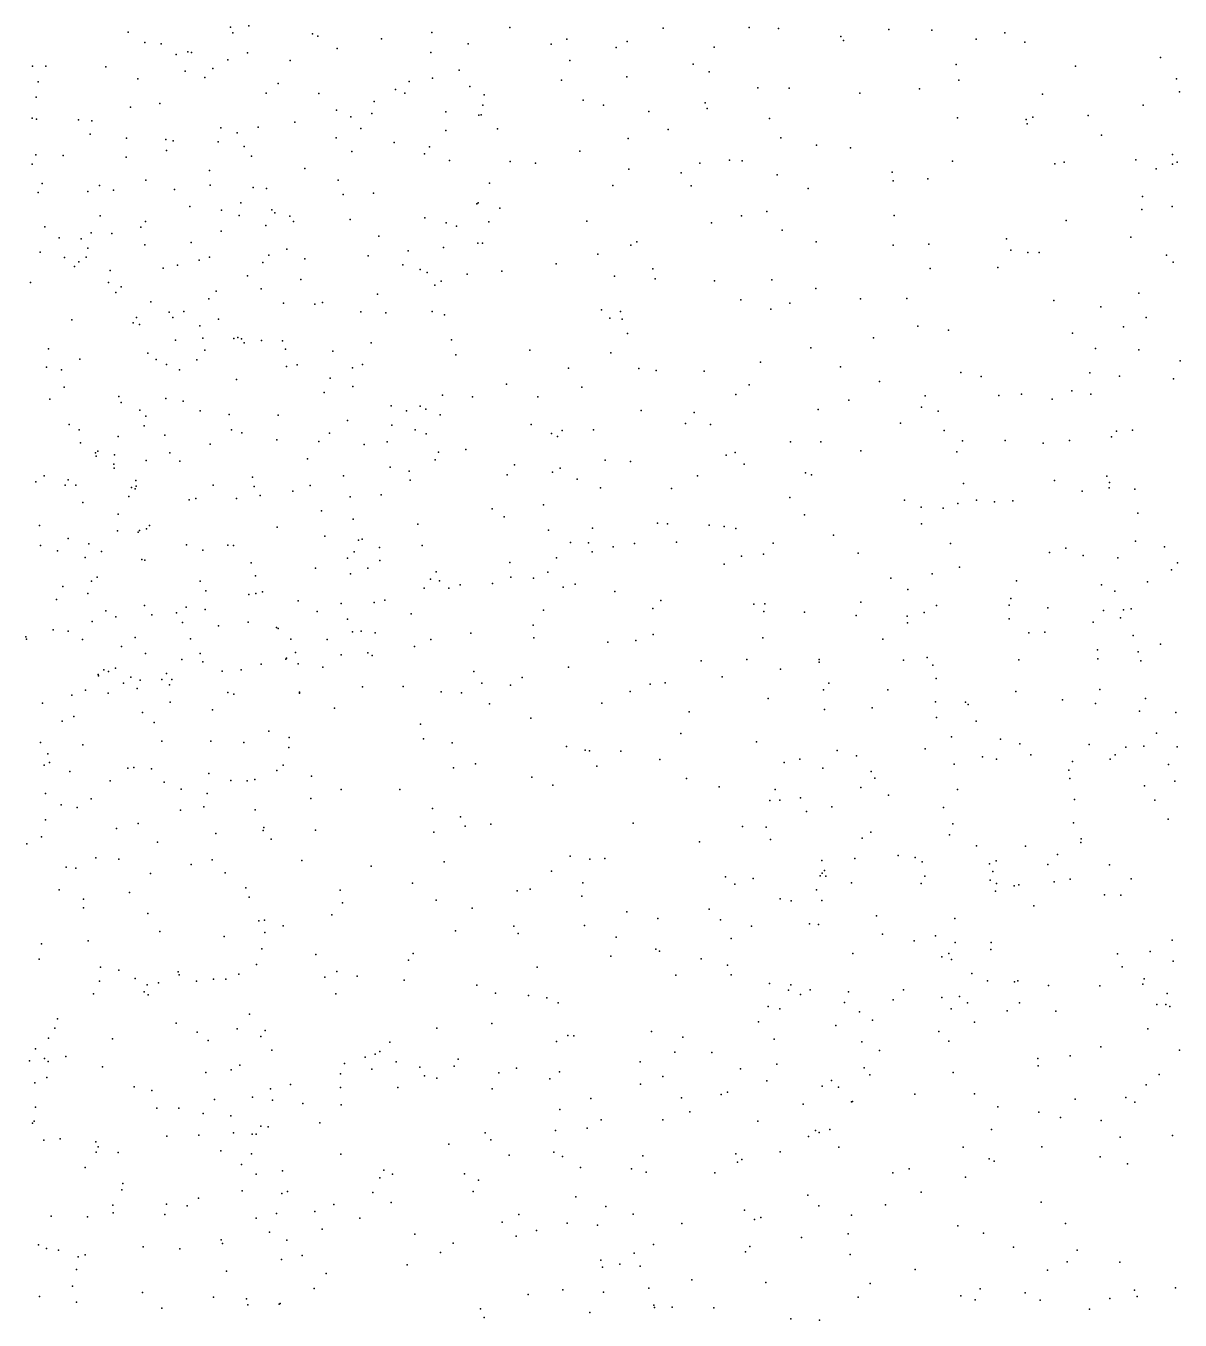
# Model space of a CAD drawing. Header units: metres. Extents: x -25 to 25, y -27.8 to 27.8.
# Drawn here: x 6.001 to 7.549, y 1.75 to 3.486 of the extents above; entities that cross this region are included whole.
import ezdxf

# ---------------------------------------------------------------- set-up
doc = ezdxf.new("R2010")
doc.units = ezdxf.units.M

msp = doc.modelspace()

# ---------------------------------------------------------------- linework, layer by layer
for p in [(6.1381, 3.4779, 21.5032), (6.2755, 3.4847, 20.1604), (6.2787, 3.477, 21.3738), (6.2998, 3.4865, 22.6009), (6.3855, 3.4758, 21.2867), (6.3926, 3.4727, 22.6369), (6.5454, 3.4777, 20.7235), (6.6498, 3.4844, 19.2171), (6.8557, 3.4833, 22.8714), (6.971, 3.4842, 23.0672), (7.0102, 3.4831, 25.5065), (7.1581, 3.4815, 23.3523), (7.2159, 3.4807, 15.2779), (7.3139, 3.4773, 23.5219), (6.1606, 3.4643, 21.5079), (6.1824, 3.4626, 18.6237), (6.4182, 3.4563, 19.3798), (6.4777, 3.4693, -0.9025), (6.5941, 3.4624, 20.8527), (6.7053, 3.4618, -0.9864), (6.7262, 3.4687, 18.3532), (6.7925, 3.4575, -12.4826), (6.8073, 3.4654, 19.1211), (6.9239, 3.4578, 22.5768), (7.0936, 3.4721, 23.2596), (7.0972, 3.4669, 22.6617), (7.2754, 3.4686, 16.192), (7.3407, 3.4648, 25.5688), (6.2024, 3.4482, 19.8228), (6.2183, 3.4519, 19.7371), (6.2232, 3.451, 19.9174), (6.2716, 3.4409, 21.3496), (6.2983, 3.4502, 19.5363), (6.3552, 3.44, 19.4349), (6.5441, 3.4507, 15.8067), (6.7304, 3.4401, 25.3745), (7.5225, 3.4439, 25.5234), (6.0098, 3.4326, 21.6358), (6.0279, 3.4325, 22.3138), (6.108, 3.4317, 19.7495), (6.2147, 3.4258, 21.4525), (6.2518, 3.4293, 22.5541), (6.5818, 3.4273, 21.0842), (6.8959, 3.4352, -12.8767), (6.917, 3.4249, -0.9249), (7.2483, 3.4347, -0.7727), (7.4083, 3.4323, 23.5941), (6.0174, 3.4114, 21.7239), (6.1512, 3.4155, 22.4622), (6.2408, 3.4173, 19.6021), (6.3391, 3.4091, 22.5911), (6.5151, 3.4119, 20.6687), (6.5461, 3.4164, 21.1757), (6.5965, 3.4053, 22.4542), (6.7192, 3.4136, 22.7786), (6.8066, 3.418, 15.6022), (6.9823, 3.4032, 23.1059), (7.252, 3.4138, 18.9989), (7.544, 3.4155, 15.2012), (6.0148, 3.3907, 25.2925), (6.3233, 3.3964, -1.0575), (6.3939, 3.3957, 20.3355), (6.4967, 3.401, 19.2824), (6.509, 3.3961, 22.6644), (6.6156, 3.3938, 20.9194), (6.7484, 3.387, 16.2075), (7.0244, 3.403, 19.0288), (7.1192, 3.3962, 19.0067), (7.1993, 3.4022, 23.4039), (7.3643, 3.3948, 22.8754), (7.5479, 3.3981, 15.5595), (6.1414, 3.3775, -1.1879), (6.1805, 3.3822, 19.7078), (6.4176, 3.3734, 19.3295), (6.465, 3.3689, 21.2539), (6.4681, 3.385, 20.582), (6.5642, 3.3713, 16.2024), (6.6138, 3.38, 22.7081), (6.7757, 3.3803, 19.1068), (6.8362, 3.3715, -15.769), (6.9117, 3.3833, -1.0078), (6.9146, 3.3757, 22.9971), (7.4991, 3.3803, -24.3834), (6.0095, 3.3628, -12.6972), (6.015, 3.3615, 22.2291), (6.0714, 3.3606, -0.8684), (6.0893, 3.3589, 22.3256), (6.3614, 3.3572, 20.4178), (6.4368, 3.3646, 20.527), (6.6082, 3.3667, 20.9993), (6.6113, 3.3671, 19.176), (6.9981, 3.3623, -16.2925), (7.2503, 3.3633, 23.4618), (7.3423, 3.3608, 18.2933), (7.3438, 3.3551, 15.223), (7.3511, 3.3641, 18.9648), (7.4256, 3.3664, 16.2289), (6.0873, 3.3412, 21.6586), (6.1359, 3.3359, 19.8003), (6.1887, 3.3341, 22.4347), (6.2623, 3.3497, 22.36), (6.2843, 3.3431, 20.3211), (6.3126, 3.3507, 21.3891), (6.4169, 3.3365, 21.0626), (6.45, 3.3488, 22.405), (6.5643, 3.3461, 20.8117), (6.6335, 3.3483, 15.6922), (6.8086, 3.3353, 22.8551), (6.8624, 3.3477, 18.2639), (7.0134, 3.3365, -12.7269), (7.4431, 3.3397, 23.6229), (6.1897, 3.3193, 21.5316), (6.1987, 3.3322, 19.5911), (6.2587, 3.3308, -17.0084), (6.2938, 3.3248, 19.4262), (6.4381, 3.318, 18.5286), (6.4946, 3.3302, -16.8527), (6.5423, 3.3244, 19.2023), (6.7439, 3.3185, 22.7948), (7.0613, 3.3264, 18.9772), (7.1068, 3.323, 23.2978), (6.0096, 3.3008, 21.9726), (6.0143, 3.3136, 21.8831), (6.0511, 3.3127, -12.0957), (6.1355, 3.3105, 19.7083), (6.3036, 3.3117, 22.5156), (6.5356, 3.315, 22.6527), (6.5692, 3.306, 21.1305), (6.6503, 3.3046, 22.7156), (6.6842, 3.3024, -16.6285), (6.9046, 3.3024, 22.6099), (6.9443, 3.3065, 23.067), (6.9614, 3.3055, 15.5252), (7.2433, 3.3051, 22.8002), (7.3805, 3.3013, 23.5761), (7.3931, 3.3036, -0.7155), (7.4892, 3.3069, 25.385), (7.5383, 3.3141, 16.0435), (7.5384, 3.3012, 15.8313), (7.5446, 3.3037, -0.6799), (6.2473, 3.2923, -25.162), (6.3751, 3.295, 20.4759), (6.8094, 3.2943, -0.9161), (6.8798, 3.2895, 22.9581), (7.0085, 3.2865, 16.2656), (7.1626, 3.2901, 16.2798), (7.5165, 3.2949, 18.3708), (6.0227, 3.2752, -1.3462), (6.084, 3.2644, 19.8641), (6.0998, 3.2722, 22.2744), (6.1184, 3.2662, 20.0783), (6.1619, 3.2796, 20.1513), (6.2002, 3.2669, 21.2965), (6.2479, 3.2728, 22.4482), (6.3056, 3.2698, 20.3954), (6.3235, 3.2683, -0.8233), (6.4198, 3.2793, 20.8935), (6.6226, 3.2756, 19.1149), (6.7882, 3.2725, 25.3035), (6.8932, 3.272, 19.0107), (7.0501, 3.2683, 23.2197), (7.1639, 3.2786, 23.3683), (7.2105, 3.2813, 18.9278), (6.0175, 3.263, 19.6815), (6.289, 3.2489, 21.157), (6.4264, 3.2605, 19.2549), (6.4671, 3.2621, 20.63), (6.6055, 3.2479, 20.9941), (6.6076, 3.249, 22.4491), (7.4985, 3.2576, 23.664), (6.1008, 3.2317, 19.725), (6.221, 3.2444, 19.4789), (6.2634, 3.2394, 21.492), (6.287, 3.232, 19.3907), (6.331, 3.2395, 20.3576), (6.3349, 3.2355, 15.9247), (6.3551, 3.231, 19.3199), (6.6367, 3.2419, -12.8438), (6.9607, 3.2316, -0.8614), (6.9946, 3.2375, 18.9547), (7.1653, 3.2321, -24.6761), (7.4973, 3.2401, 15.3885), (7.5379, 3.2443, 16.2997), (6.0263, 3.2171, -0.9321), (6.1553, 3.2164, 21.658), (6.1615, 3.2241, -0.8174), (6.3229, 3.2187, 21.4326), (6.3599, 3.2239, 22.4974), (6.4357, 3.2267, 22.5564), (6.5361, 3.229, 21.1859), (6.5647, 3.2221, -12.3625), (6.5783, 3.2178, 21.0814), (6.6217, 3.2234, 25.2527), (6.7532, 3.2245, 19.0447), (6.9204, 3.2223, -16.062), (7.015, 3.2124, -12.9861), (7.3958, 3.2254, 18.8983), (6.0454, 3.2023, -25.3126), (6.0752, 3.2009, 21.8859), (6.0885, 3.2087, 22.1302), (6.1164, 3.208, 19.6421), (6.2225, 3.196, 21.5579), (6.2629, 3.211, 20.1646), (6.4743, 3.2046, 19.1992), (6.6068, 3.1949, -0.8582), (6.6133, 3.1951, 22.6619), (6.8202, 3.1969, 18.2108), (7.0609, 3.1966, 18.9145), (7.3157, 3.2007, 23.5099), (7.4825, 3.2029, 18.8922), (6.0203, 3.1831, 25.163), (6.0839, 3.1884, 22.0485), (6.1605, 3.1927, 19.9491), (6.3267, 3.1791, 25.1882), (6.3508, 3.1871, 20.5652), (6.4599, 3.1782, 20.6188), (6.5135, 3.1845, 20.7112), (6.561, 3.1891, 20.8119), (6.7679, 3.1804, 22.8131), (6.8123, 3.1921, -16.3265), (7.164, 3.1922, 18.1319), (7.2119, 3.1938, 15.3928), (7.3219, 3.1856, -0.7913), (7.3444, 3.1824, 18.2502), (7.3597, 3.1824, 15.2816), (7.5305, 3.1787, 25.1967), (6.0527, 3.1756, -17.0069), (6.0663, 3.1639, 21.3333), (6.0721, 3.1698, 19.8997), (6.0817, 3.1763, 19.8069), (6.185, 3.1616, 20.2292), (6.2045, 3.1653, -12.7009), (6.2333, 3.1723, 20.3125), (6.2474, 3.1761, 22.3484), (6.3187, 3.1691, 20.4297), (6.3751, 3.1738, 20.5055), (6.5066, 3.1658, 22.5716), (6.7121, 3.1674, 22.7478), (6.8416, 3.1606, -15.6232), (7.2136, 3.1611, 18.8821), (7.3044, 3.1624, 25.2749), (7.5395, 3.1697, 23.6623), (6.1138, 3.1582, 21.7962), (6.2981, 3.1514, -15.2372), (6.3697, 3.1461, 19.2822), (6.5296, 3.1596, 18.4307), (6.539, 3.1555, 19.1353), (6.5577, 3.1438, 16.422), (6.5928, 3.1535, 21.0086), (6.6394, 3.1576, 19.0679), (6.7901, 3.1507, -1.0526), (6.845, 3.1473, 22.9169), (6.9242, 3.1443, 23.0255), (7.0014, 3.1456, 18.0719), (6.0072, 3.1423, 22.2304), (6.1116, 3.1421, -15.1335), (6.1214, 3.1289, 19.6033), (6.1288, 3.1364, 20.1428), (6.2562, 3.1306, 19.4013), (6.3164, 3.1337, 16.235), (6.4723, 3.1267, 21.2509), (6.5495, 3.1387, 21.1192), (7.0603, 3.1344, 23.2119), (7.4935, 3.128, 22.9331), (6.1687, 3.1163, 22.148), (6.2461, 3.1205, -16.9391), (6.3465, 3.1144, -1.1262), (6.3886, 3.1132, 22.436), (6.3986, 3.1154, 21.3302), (6.9595, 3.1189, 18.913), (7.0252, 3.1145, 22.6736), (7.12, 3.1204, 23.2819), (7.1822, 3.1206, 23.3568), (7.3795, 3.1179, 23.541), (7.4423, 3.1095, 18.861), (6.0628, 3.0921, 19.8136), (6.1495, 3.0952, -1.3024), (6.1933, 3.1023, 21.1103), (6.1982, 3.0951, 19.4554), (6.2129, 3.1032, 16.0884), (6.2592, 3.093, 20.3885), (6.45, 3.1029, 19.1819), (6.4835, 3.1014, 22.5072), (6.5457, 3.1033, -16.6318), (6.5621, 3.0987, 20.8232), (6.7728, 3.1056, -0.8427), (6.7839, 3.0945, 22.8423), (6.7984, 3.1032, 22.5332), (6.8007, 3.0932, 25.2618), (6.9998, 3.1064, 23.1379), (7.5031, 3.0955, 23.6323), (6.145, 3.0883, 21.8998), (6.1534, 3.0858, 19.5284), (6.2341, 3.0839, 20.328), (6.8077, 3.0738, 18.956), (7.1969, 3.0838, 18.8534), (7.2382, 3.0782, 23.4059), (7.4042, 3.0744, 16.633), (7.4726, 3.0828, 18.447), (6.2018, 3.0649, 25.1416), (6.2383, 3.0674, 21.588), (6.2797, 3.0671, 22.2706), (6.2854, 3.0686, 20.4), (6.2899, 3.0668, 21.5024), (6.2938, 3.0615, -25.1142), (6.3168, 3.0644, 19.3022), (6.3451, 3.0639, 22.3399), (6.4641, 3.0613, 20.64), (6.5719, 3.0652, 21.0243), (7.1374, 3.0681, 15.4667), (6.0314, 3.0531, -12.1777), (6.0734, 3.0396, 20.0141), (6.1647, 3.0476, 22.0101), (6.1758, 3.0389, -0.8342), (6.2409, 3.0516, 22.187), (6.3491, 3.0528, 20.4874), (6.4124, 3.0502, 20.5679), (6.5773, 3.0451, -0.8175), (6.6766, 3.0516, 16.5308), (6.7853, 3.048, -24.8128), (7.0534, 3.0547, -24.7313), (7.4354, 3.0538, 25.1215), (7.4934, 3.0521, -24.4552), (6.0287, 3.0285, -1.547), (6.0489, 3.0252, 21.1954), (6.1897, 3.0323, 21.7013), (6.2069, 3.0252, 22.1017), (6.2303, 3.0385, 20.7928), (6.3503, 3.0297, 22.2163), (6.3647, 3.032, -12.7294), (6.4391, 3.0277, 18.4058), (6.4522, 3.0322, 21.237), (6.7288, 3.0272, 22.3698), (6.8227, 3.0268, 15.622), (6.846, 3.0241, 22.9172), (6.9106, 3.0234, -0.8194), (6.9859, 3.0353, 16.5213), (7.0932, 3.0293, 18.841), (7.2546, 3.0216, 16.6459), (7.5487, 3.0371, 16.7394), (6.2834, 3.0119, 16.422), (6.4092, 3.0138, 19.1742), (6.6456, 3.0057, 19.0126), (6.971, 3.0051, 18.8576), (7.1457, 3.0096, 22.6496), (7.2821, 3.0161, 22.731), (7.4277, 3.0211, 22.8109), (7.4676, 3.0166, 18.8312), (7.54, 3.013, 23.6212), (6.0524, 3.0017, 15.9436), (6.1256, 2.9892, 16.213), (6.1887, 2.9865, 19.4351), (6.401, 2.9948, 16.5833), (6.4395, 3.0026, 22.4166), (6.5595, 2.9911, 20.8527), (6.5999, 2.989, 22.5802), (6.6874, 2.989, 22.6984), (6.7466, 3.002, 22.7833), (6.953, 2.992, -12.6121), (7.2069, 2.9903, 23.3244), (7.3057, 2.9905, 23.4251), (7.3362, 2.9926, 18.1898), (7.4037, 2.997, 16.7797), (7.429, 2.9923, 15.3341), (6.0331, 2.9857, -1.13), (6.1287, 2.9811, 20.9711), (6.154, 2.9711, 20.1859), (6.212, 2.9829, 20.2849), (6.2347, 2.9701, 15.7811), (6.4909, 2.9767, 15.6824), (6.5114, 2.9699, 19.075), (6.5295, 2.9764, 22.5041), (6.5374, 2.9725, 16.7183), (6.8262, 2.9705, 17.9856), (7.0633, 2.9718, 23.1652), (7.1045, 2.9842, 16.6724), (7.2018, 2.9748, -13.1566), (7.2244, 2.9696, 18.807), (7.377, 2.9858, 18.8167), (6.059, 2.9518, 19.873), (6.162, 2.9628, 21.6597), (6.2737, 2.9651, 20.3726), (6.3393, 2.9644, 22.2936), (6.4322, 2.9572, 20.5968), (6.5563, 2.9648, 20.9579), (6.8855, 2.9531, 22.3767), (6.8971, 2.968, 22.9604), (6.9192, 2.9519, 16.7344), (7.1738, 2.9537, 17.916), (6.0725, 2.9447, 20.1482), (6.1247, 2.9355, 19.5389), (6.1595, 2.9501, 21.9903), (6.1873, 2.9374, 21.5637), (6.2768, 2.9447, 21.3985), (6.2905, 2.9407, 22.2231), (6.4081, 2.94, 19.1322), (6.4915, 2.9508, 20.7015), (6.5229, 2.9446, 18.2781), (6.5377, 2.9394, -24.9232), (6.6787, 2.9516, 25.281), (6.7059, 2.9398, -12.5284), (6.7138, 2.9357, -16.078), (6.7201, 2.9435, -0.7985), (6.7619, 2.9444, 16.7629), (7.2325, 2.9436, -0.8078), (7.4565, 2.9351, -0.8382), (7.4633, 2.9428, 23.5276), (7.4848, 2.9442, 16.9286), (6.0742, 2.927, 19.7114), (6.2479, 2.9253, -16.8378), (6.3373, 2.931, 16.7961), (6.3937, 2.9289, -16.6699), (6.4546, 2.925, 25.2495), (6.4854, 2.9284, 21.0797), (6.5909, 2.9181, 18.9866), (7.0261, 2.9286, 16.8502), (7.067, 2.9283, -15.749), (7.257, 2.9298, 25.1684), (7.3142, 2.9302, -2.5724), (7.365, 2.9268, -1.2085), (7.4005, 2.9302, 18.4512), (6.0945, 2.9139, 20.0475), (6.0951, 2.9094, 19.6214), (6.0974, 2.916, 20.5204), (6.1197, 2.9112, 21.8544), (6.1624, 2.9036, 19.4604), (6.1941, 2.9138, 22.1656), (6.2076, 2.9025, 22.0798), (6.3785, 2.9055, 21.2213), (6.55, 2.9043, 16.9489), (6.5544, 2.9146, 22.1908), (6.7777, 2.9039, 18.8693), (6.8118, 2.9023, 22.8487), (6.94, 2.9105, -1.2703), (6.952, 2.9143, 18.8195), (7.1205, 2.9162, 15.4996), (7.2493, 2.9151, 17.0017), (6.0255, 2.8829, 22.1743), (6.1191, 2.8983, 16.4825), (6.1192, 2.8932, 21.7249), (6.427, 2.883, 21.1421), (6.4896, 2.8943, 22.4316), (6.5151, 2.8893, 20.9784), (6.6465, 2.8843, 22.6114), (6.6564, 2.8974, 18.0654), (6.7072, 2.8876, 16.9839), (6.7174, 2.893, 22.1783), (6.9017, 2.8827, 22.9475), (6.9641, 2.8984, -15.4802), (7.0466, 2.8871, 23.1095), (7.0545, 2.8841, 17.7651), (7.4503, 2.8826, -3.1335), (6.0144, 2.8746, 16.3391), (6.0536, 2.8703, 20.6888), (6.0577, 2.8777, 20.3692), (6.0681, 2.8705, 19.8429), (6.1426, 2.8673, 25.1226), (6.1474, 2.8656, 21.9506), (6.1483, 2.8767, 16.6516), (6.149, 2.869, 18.415), (6.2519, 2.8702, -12.45), (6.3048, 2.8812, -15.096), (6.3069, 2.8686, 20.4089), (6.382, 2.8697, 20.5177), (6.5161, 2.877, 20.8014), (6.7401, 2.8786, 22.7493), (6.7715, 2.8668, 15.6371), (6.8666, 2.8657, 18.8181), (7.2581, 2.8728, 22.5101), (7.3802, 2.8768, 22.6101), (7.4538, 2.8668, -12.9311), (7.4542, 2.8737, 18.772), (7.4882, 2.8651, 15.4726), (6.1389, 2.855, 20.1352), (6.2199, 2.8505, 21.3923), (6.2287, 2.8526, 19.3374), (6.2832, 2.8526, 21.3031), (6.3152, 2.8563, -0.8593), (6.3588, 2.8623, 22.2754), (6.436, 2.8548, 20.6044), (6.4774, 2.8572, 19.0284), (7.0256, 2.8536, 22.1838), (7.1792, 2.8503, 18.7381), (7.2758, 2.85, -2.3716), (7.2997, 2.848, -12.6915), (7.3246, 2.8495, 18.7351), (7.4174, 2.8624, 23.4415), (6.0775, 2.8471, 19.7376), (6.1248, 2.8314, 19.5363), (6.3972, 2.8357, 19.0814), (6.6262, 2.8384, -15.3139), (6.6949, 2.8438, 17.9054), (7.0451, 2.8304, 18.7387), (7.2016, 2.8408, 23.233), (7.2309, 2.8394, 18.0153), (7.2505, 2.8457, -2.9409), (7.4918, 2.833, 23.4856), (6.0193, 2.8162, 16.5871), (6.1668, 2.8161, 22.043), (6.338, 2.8139, 21.1762), (6.4397, 2.8249, 22.1148), (6.5267, 2.818, 17.1355), (6.6422, 2.8278, 18.8658), (6.848, 2.8194, 22.0763), (6.8612, 2.8183, 17.2424), (6.9174, 2.8167, 17.5602), (6.9375, 2.815, -2.6623), (7.2018, 2.8186, 22.252), (6.0579, 2.799, 21.8107), (6.1239, 2.8089, -1.3237), (6.1515, 2.8073, 19.437), (6.1533, 2.8095, 21.442), (6.1626, 2.8117, 15.6989), (6.4018, 2.8021, 22.3263), (6.4471, 2.7966, 21.0014), (6.4518, 2.798, 15.6639), (6.7018, 2.8098, 17.2182), (6.7609, 2.8126, 17.6748), (6.9529, 2.8124, 22.9745), (7.0841, 2.8032, 17.0817), (6.0208, 2.7894, 16.8152), (6.0435, 2.7821, 21.6697), (6.0855, 2.7915, 19.6537), (6.1022, 2.7815, 19.9701), (6.2165, 2.7904, 19.277), (6.2383, 2.7831, 18.2903), (6.2718, 2.7897, 22.1984), (6.2793, 2.7892, 19.1797), (6.4414, 2.7811, 18.9075), (6.4751, 2.7867, -1.4027), (6.5323, 2.7895, 18.8807), (6.7314, 2.7935, 18.7859), (6.7556, 2.7932, 22.7433), (6.7603, 2.7811, -12.8528), (6.7887, 2.7876, -24.8368), (6.8172, 2.7923, 17.408), (6.8736, 2.7938, 22.8863), (7.0032, 2.7925, 17.3826), (7.1168, 2.7792, 18.7065), (7.2408, 2.7923, -24.661), (7.3735, 2.7799, 16.9821), (7.3954, 2.786, 18.7165), (7.4888, 2.795, 22.499), (7.5276, 2.7875, 2.1813), (6.0804, 2.7735, 21.5119), (6.1565, 2.7704, 21.3604), (6.1603, 2.7699, -14.8011), (6.3032, 2.7661, 19.0867), (6.4323, 2.7723, 20.6449), (6.4758, 2.7691, 20.7729), (6.6497, 2.7667, 17.5193), (6.7124, 2.7728, -2.6459), (6.9373, 2.7643, -2.4375), (6.9606, 2.7749, -12.6557), (6.9901, 2.7777, -2.885), (7.4188, 2.7761, 23.3676), (7.465, 2.7729, 25.0565), (7.5451, 2.7661, 23.4624), (6.0966, 2.7468, 17.0865), (6.3088, 2.7486, 21.1231), (6.3893, 2.7589, 20.5347), (6.4363, 2.7514, 18.8274), (6.4595, 2.759, 22.371), (6.5434, 2.7441, 18.7546), (6.5512, 2.7541, 22.471), (6.6512, 2.7469, 18.7413), (6.6816, 2.7455, 25.3737), (6.7007, 2.7538, 22.0008), (7.1608, 2.7456, 22.071), (7.2163, 2.7515, 15.4566), (7.253, 2.7603, 18.1518), (7.5372, 2.7566, -15.3889), (6.0504, 2.7342, -1.5676), (6.0888, 2.7414, 19.5635), (6.2349, 2.7417, 25.2186), (6.2425, 2.7284, -1.2632), (6.3181, 2.7272, 18.872), (6.5349, 2.7321, -0.7871), (6.5557, 2.7422, 17.8216), (6.568, 2.7323, -24.9048), (6.5831, 2.7367, -15.9885), (6.6269, 2.7386, 22.55), (6.7213, 2.7333, 22.6764), (6.7376, 2.7375, -2.8773), (6.7905, 2.7278, 18.6895), (7.1837, 2.7303, 23.1331), (7.3294, 2.742, -3.4087), (7.4432, 2.7368, -15.168), (7.461, 2.7283, -3.65), (7.505, 2.7408, 18.7147), (6.0421, 2.7169, 25.0822), (6.0841, 2.7252, 19.7149), (6.1601, 2.7089, 21.2641), (6.3, 2.7237, 18.135), (6.3095, 2.7248, 22.2807), (6.3662, 2.715, 21.0082), (6.4239, 2.7117, 17.9424), (6.468, 2.7131, -2.827), (6.4822, 2.7159, 17.5548), (6.8526, 2.7155, 21.944), (6.977, 2.7105, 22.9498), (6.9919, 2.7113, -3.0912), (7.1205, 2.7134, 23.0764), (7.2221, 2.7091, 18.6678), (7.3194, 2.7095, 18.6299), (7.3217, 2.7182, 18.6723), (6.1081, 2.7018, 19.4712), (6.1215, 2.6937, 19.3563), (6.17, 2.6965, 19.2116), (6.2029, 2.6992, 19.067), (6.216, 2.7068, 22.1818), (6.2414, 2.7035, 18.9502), (6.3917, 2.7009, 22.34), (6.5176, 2.6978, -2.4231), (6.695, 2.7027, 18.6568), (6.8418, 2.705, -15.7802), (6.9903, 2.7008, -0.7607), (7.045, 2.7001, 23.0136), (7.1143, 2.6954, 18.6551), (7.1825, 2.6945, -13.5989), (7.2055, 2.6993, -0.7999), (7.3714, 2.7057, 9.3988), (7.4458, 2.7023, 9.1843), (7.469, 2.6924, 22.3008), (7.473, 2.7029, -24.4768), (7.4829, 2.7044, 16.8547), (6.0374, 2.6761, 17.225), (6.0579, 2.6743, 22.0452), (6.0899, 2.6873, 19.6358), (6.2111, 2.6861, -1.9526), (6.2592, 2.6817, 18.8028), (6.2991, 2.6867, -25.0467), (6.3372, 2.6796, 18.7311), (6.3392, 2.678, 15.6564), (6.4324, 2.6904, 20.8549), (6.4506, 2.6746, -1.6988), (6.6813, 2.6826, 22.5998), (7.183, 2.6855, 17.2045), (7.3197, 2.6909, 23.2195), (7.432, 2.6867, 23.2983), (6.001, 2.6667, 21.4462), (6.0019, 2.6639, -25.2636), (6.0767, 2.6635, 21.3145), (6.1474, 2.6661, 19.9935), (6.2216, 2.6641, 20.1635), (6.3561, 2.6637, 22.0144), (6.4051, 2.6631, 20.6227), (6.4388, 2.6735, 25.3427), (6.4695, 2.6724, -15.0454), (6.544, 2.6631, 22.449), (6.5978, 2.672, 18.6257), (6.682, 2.6655, -1.5799), (6.7815, 2.6598, -15.2222), (6.8189, 2.6619, 18.6273), (6.8421, 2.6698, 22.7995), (6.9893, 2.6655, 18.6291), (7.1501, 2.6638, -15.2072), (7.346, 2.6723, -13.8061), (7.3672, 2.6733, 18.7899), (7.4857, 2.6686, 18.6759), (7.5223, 2.6571, -1.4501), (6.1292, 2.6541, 22.1324), (6.1613, 2.6447, 18.9312), (6.2345, 2.6444, 18.0164), (6.3624, 2.6458, 20.9433), (6.4236, 2.6428, 20.7048), (6.4596, 2.6452, -0.9491), (6.4652, 2.642, 18.5715), (6.5221, 2.6538, 21.9341), (7.438, 2.6496, -0.8551), (7.4926, 2.6466, 15.5743), (6.1055, 2.6224, 19.2551), (6.1211, 2.6247, 25.1832), (6.2101, 2.6366, 18.7038), (6.2382, 2.6334, -16.3261), (6.2897, 2.6228, 22.2902), (6.3163, 2.6302, 18.5959), (6.3495, 2.637, 20.4664), (6.3504, 2.6382, 17.6142), (6.3663, 2.6307, -2.133), (6.3992, 2.6263, 20.806), (6.7285, 2.626, 22.6449), (6.9065, 2.6347, 18.6052), (6.9679, 2.6364, 25.4224), (7.0129, 2.6237, -15.6632), (7.0647, 2.6366, 17.5364), (7.0647, 2.6329, -24.7516), (7.1778, 2.6355, 18.0487), (7.2097, 2.6391, 21.9655), (7.2171, 2.6289, 18.6209), (7.3324, 2.6362, 18.6359), (7.4383, 2.6372, 8.8578), (7.496, 2.6345, -3.8976), (6.098, 2.6162, 19.725), (6.0984, 2.6147, 19.0991), (6.1117, 2.6205, 19.0097), (6.1319, 2.6045, 18.7172), (6.1415, 2.6129, -2.6693), (6.1543, 2.6089, -1.563), (6.1831, 2.6097, 21.1122), (6.1896, 2.6178, 17.4465), (6.1966, 2.6098, 22.2363), (6.2643, 2.6208, -1.3912), (6.6018, 2.6203, 18.5458), (6.6124, 2.6047, -2.1512), (6.6666, 2.6124, 22.5499), (6.8582, 2.605, -12.951), (6.9348, 2.6134, -2.0545), (7.0776, 2.6047, 17.3166), (7.2215, 2.611, 9.3566), (6.0627, 2.5884, 18.0096), (6.081, 2.5951, 19.4784), (6.1115, 2.5914, 19.8464), (6.1503, 2.5974, 18.62), (6.1936, 2.6023, -2.3808), (6.2719, 2.5924, 18.5096), (6.28, 2.5898, 20.2908), (6.3677, 2.5928, 18.4863), (6.3679, 2.5914, 20.5788), (6.4525, 2.5999, 22.3911), (6.507, 2.6004, 18.5061), (6.5578, 2.5932, -1.8978), (6.585, 2.5919, 22.4782), (6.6508, 2.6019, 25.437), (6.8115, 2.5936, 22.7169), (6.8381, 2.6033, -1.7679), (7.0705, 2.5958, 18.5946), (7.1567, 2.5958, 9.5194), (7.3286, 2.5935, 23.1349), (7.4411, 2.596, 18.6404), (6.0233, 2.5779, 17.4118), (6.1945, 2.5794, 17.7447), (6.4148, 2.5713, 18.4197), (6.6226, 2.5769, 18.4765), (6.7733, 2.5781, 18.5064), (6.9962, 2.5841, 22.9), (7.136, 2.5717, -12.7531), (7.2207, 2.5795, 18.3119), (7.2609, 2.5792, 9.7777), (7.2647, 2.5761, -15.5771), (7.3908, 2.5824, 25.2038), (7.4351, 2.5774, 23.1908), (7.5025, 2.584, 25.084), (6.0495, 2.5538, 21.2218), (6.0653, 2.56, 18.5743), (6.1574, 2.5655, 18.5071), (6.2512, 2.5689, 20.1927), (6.6779, 2.5577, -0.7473), (6.8902, 2.5664, 18.5406), (7.0717, 2.5693, 15.5049), (7.2221, 2.5585, -3.6009), (7.2751, 2.5539, 25.3216), (7.4942, 2.5671, 14.3969), (7.543, 2.5653, 18.6473), (6.1728, 2.5518, 22.0628), (6.3269, 2.5402, 20.3937), (6.53, 2.5498, -15.8917), (6.8792, 2.5373, 22.7438), (7.5172, 2.5378, 23.2026), (6.0205, 2.5252, 19.2024), (6.0773, 2.5219, 19.6644), (6.1831, 2.5268, 22.2755), (6.2492, 2.5267, 18.3526), (6.2933, 2.5249, 20.8924), (6.3536, 2.5184, -16.0434), (6.3542, 2.5316, 20.5198), (6.5342, 2.5302, 21.8351), (6.5725, 2.5247, -14.9078), (6.726, 2.5196, 18.4213), (6.9808, 2.526, 18.5158), (7.2421, 2.5325, 18.5208), (7.3078, 2.5298, 15.3658), (7.3336, 2.5233, 21.9559), (7.4266, 2.5225, 8.552), (7.476, 2.5187, 18.6238), (7.5, 2.5201, -4.2954), (7.5446, 2.5194, 22.1389), (6.0302, 2.5097, 22.1617), (6.7509, 2.515, 21.7699), (6.7567, 2.5139, 15.6057), (6.7986, 2.5135, 22.6306), (6.8509, 2.5021, 18.4659), (7.0387, 2.5026, 9.4792), (7.0888, 2.5142, -13.6678), (7.1148, 2.5072, 22.9287), (7.207, 2.5165, 9.1698), (7.2838, 2.5059, 18.5871), (7.3024, 2.5028, 16.831), (7.3487, 2.5087, -14.7763), (7.4548, 2.5027, -14.4204), (7.4617, 2.5087, 23.1254), (6.0253, 2.4947, 19.3011), (6.0325, 2.4984, 18.4544), (6.0598, 2.4863, -1.8251), (6.1378, 2.4905, 21.0641), (6.1456, 2.4916, 19.9003), (6.1696, 2.4898, -25.1017), (6.2462, 2.4834, -1.5944), (6.3373, 2.4874, 21.919), (6.346, 2.4946, 20.6846), (6.5746, 2.4913, 18.3335), (6.6039, 2.4967, 15.6209), (6.7668, 2.4932, 25.4999), (7.0179, 2.4981, 17.6425), (7.0697, 2.4905, 17.9505), (7.1343, 2.4863, 21.8003), (7.2458, 2.4962, -13.9746), (7.3993, 2.4881, -0.827), (7.4043, 2.4994, -4.0931), (7.5333, 2.4956, 10.0837), (6.1138, 2.4739, 18.3389), (6.1865, 2.4721, -14.5219), (6.276, 2.4742, 20.2334), (6.2977, 2.4737, 22.3723), (6.3078, 2.4755, 20.8073), (6.3838, 2.4798, -3.1494), (6.6793, 2.4784, 18.3559), (6.7076, 2.4679, 22.5361), (6.8867, 2.477, -0.6973), (6.9304, 2.4656, -14.9645), (7.1394, 2.4773, -14.9217), (7.401, 2.477, 14.2609), (7.5011, 2.4671, 15.8891), (7.5416, 2.4734, 8.3549), (6.0274, 2.4565, 19.4187), (6.0884, 2.4496, 19.74), (6.2092, 2.4625, 22.3298), (6.2442, 2.4565, 20.9041), (6.3831, 2.4498, 18.2553), (6.4237, 2.4621, -14.6335), (6.5025, 2.462, 18.2847), (7.0059, 2.4622, -13.0291), (7.0399, 2.4511, 18.4772), (7.1204, 2.4649, 9.8086), (7.1576, 2.4544, 18.2419), (7.2504, 2.4619, 22.9598), (7.4072, 2.4487, 18.5918), (6.0485, 2.4415, 22.237), (6.0697, 2.4381, -16.24), (6.2082, 2.4342, 18.2443), (6.2395, 2.4387, 15.6013), (6.3086, 2.4347, 20.328), (6.546, 2.4366, 22.4404), (6.9984, 2.4472, -3.4791), (7.012, 2.4476, 22.7905), (7.0479, 2.4327, 25.4815), (7.0817, 2.4389, -0.7134), (7.2313, 2.4381, -3.8656), (7.5147, 2.4479, 14.0744), (6.0271, 2.4214, 19.5158), (6.1516, 2.4166, 20.9902), (6.5838, 2.4254, -1.0236), (6.6243, 2.4156, 18.2661), (6.8153, 2.4171, 22.595), (7.2439, 2.4159, -12.9639), (7.4059, 2.4174, 14.4307), (7.5329, 2.4223, -4.9075), (6.0218, 2.3987, 22.1641), (6.1225, 2.4098, 22.3029), (6.2555, 2.4031, 20.1327), (6.319, 2.4072, 20.418), (6.3202, 2.4113, 20.6896), (6.3892, 2.4077, -24.9756), (6.5482, 2.4047, 25.475), (6.59, 2.4128, -3.2634), (6.9617, 2.4123, 22.714), (6.9935, 2.4114, 17.3873), (7.1222, 2.3966, -13.2152), (7.134, 2.4049, 18.4774), (7.2393, 2.4012, 8.9539), (6.0022, 2.3893, 18.2957), (6.1774, 2.3913, 19.9321), (6.3299, 2.3956, 20.5488), (6.9044, 2.392, 18.384), (6.9993, 2.3951, 9.373), (7.2756, 2.3864, -24.7197), (7.3415, 2.386, 22.921), (7.4158, 2.3909, 19.0276), (7.416, 2.396, 16.6467), (6.0948, 2.3706, 18.2367), (6.1254, 2.3686, 22.027), (6.2509, 2.3679, 20.826), (6.3708, 2.3666, -1.5354), (6.5617, 2.365, 18.2187), (6.7306, 2.3724, 21.7086), (6.7572, 2.3686, -14.7455), (6.7774, 2.3693, 18.3104), (7.0683, 2.3668, 15.4356), (7.1124, 2.3694, 9.1537), (7.1706, 2.3734, 22.8251), (7.1935, 2.371, 18.3988), (7.2028, 2.3648, 10.0255), (7.2933, 2.3622, 8.7323), (7.3022, 2.3663, 18.8571), (7.3713, 2.3615, 8.5136), (7.3844, 2.3747, 10.1218), (6.0549, 2.3577, 19.67), (6.0678, 2.3564, 21.0456), (6.168, 2.3494, 18.1836), (6.2228, 2.3613, 20.0152), (6.268, 2.3502, -3.2753), (6.4642, 2.3594, 18.1881), (6.706, 2.3523, 15.5458), (6.9391, 2.345, 22.6225), (7.0661, 2.3462, 22.7374), (7.0688, 2.3497, -24.8953), (7.072, 2.3536, 18.0903), (7.0738, 2.3459, -14.7328), (7.2062, 2.3457, -0.7197), (7.2975, 2.3519, 18.5011), (7.4542, 2.361, 14.6135), (6.0458, 2.3275, 22.2891), (6.2957, 2.33, 20.2636), (6.4224, 2.3268, 25.4255), (6.5193, 2.3366, 22.4308), (6.6771, 2.3282, -0.8961), (6.7478, 2.3368, 22.496), (6.9515, 2.3351, 17.553), (6.9764, 2.3427, 18.3825), (7.0612, 2.3273, 9.9574), (7.1082, 2.3369, 18.4277), (7.2014, 2.336, -4.0701), (7.2938, 2.3405, 16.7278), (7.3024, 2.3359, -14.3938), (7.3263, 2.3327, -4.3428), (7.3323, 2.3341, -15.4746), (7.3798, 2.3383, 18.5148), (7.4013, 2.3419, 15.1226), (7.4829, 2.3422, 14.7973), (6.0784, 2.3149, 19.7502), (6.1401, 2.3237, 15.554), (6.3004, 2.3175, 18.1413), (6.4256, 2.31, 22.4263), (6.5513, 2.3137, -15.7671), (6.6599, 2.3259, 18.2248), (6.7463, 2.3191, -15.631), (7.0123, 2.3152, 17.9223), (7.027, 2.3129, 22.6673), (7.0683, 2.313, -15.5215), (7.301, 2.3256, 21.8345), (7.4475, 2.3209, 22.887), (7.4694, 2.3201, 13.9423), (6.0782, 2.3031, 18.1765), (6.1644, 2.2958, 19.9123), (6.4112, 2.2938, 18.1284), (6.5995, 2.3028, -14.5056), (6.8068, 2.298, 9.4937), (6.917, 2.3017, 18.3248), (7.1417, 2.2926, 21.7322), (7.3526, 2.3062, -0.7726), (6.3132, 2.2859, 20.615), (6.3211, 2.2867, 20.4148), (6.3459, 2.2791, 22.4057), (6.6551, 2.2787, -3.4574), (6.75, 2.2794, 18.2372), (6.8486, 2.289, 22.53), (6.9322, 2.2874, 21.6735), (6.9738, 2.2785, 9.2667), (7.0519, 2.282, -3.8861), (7.0636, 2.2809, 18.3796), (7.2465, 2.2889, 14.1538), (6.0843, 2.2589, 20.9767), (6.1805, 2.2717, 18.1149), (6.2667, 2.2648, 20.1328), (6.3212, 2.2701, 20.512), (6.5771, 2.2723, 18.1658), (6.6613, 2.2687, -25.045), (6.7924, 2.2638, 9.8381), (6.9467, 2.262, 22.5639), (7.1495, 2.2678, 15.3229), (7.192, 2.2591, 18.4096), (7.2206, 2.2658, 25.4423), (7.5379, 2.2598, 8.3211), (6.0221, 2.2551, 19.6226), (6.3175, 2.2482, 18.0917), (6.3897, 2.2409, -1.6251), (6.5204, 2.2421, 22.4338), (6.8457, 2.2478, -14.5439), (6.8507, 2.2451, 18.2503), (7.1098, 2.2419, 22.6474), (7.2384, 2.2422, 10.1941), (7.2472, 2.2567, 22.7289), (7.2947, 2.2476, 18.4371), (7.2953, 2.257, 14.4017), (7.4649, 2.2414, 18.4756), (7.5085, 2.2445, -13.2123), (6.0188, 2.2344, -25.1634), (6.1011, 2.2236, 19.8016), (6.3101, 2.2273, 20.3027), (6.5142, 2.2333, 15.5252), (6.6865, 2.2236, 18.171), (6.7852, 2.2384, 22.467), (6.9063, 2.2348, 10.0048), (6.9416, 2.2262, 15.4026), (7.2292, 2.2376, 18.6527), (7.2423, 2.2339, -13.4452), (7.4711, 2.2242, 19.0856), (7.5392, 2.2319, 25.1497), (6.1256, 2.2199, 11.2694), (6.1477, 2.2085, 20.8778), (6.2051, 2.2176, 19.9674), (6.2065, 2.2133, -14.4685), (6.2524, 2.2076, 20.0718), (6.269, 2.2078, 20.7048), (6.2864, 2.2142, 20.2017), (6.402, 2.2104, -3.4431), (6.418, 2.2181, 22.4294), (6.4452, 2.2118, -25.0682), (6.5084, 2.2063, 18.0964), (6.8723, 2.2128, 22.4909), (6.9466, 2.2136, 17.2186), (7.2696, 2.215, 8.5095), (7.2905, 2.2055, -13.6989), (7.3309, 2.2052, 14.6223), (7.5007, 2.208, -0.8008), (6.0918, 2.188, 11.4345), (6.0997, 2.2049, 10.9657), (6.1596, 2.1907, 19.9016), (6.1638, 2.1999, 18.0675), (6.1786, 2.2026, 22.3908), (6.2298, 2.2051, 21.8673), (6.4166, 2.1879, 18.0596), (6.6055, 2.1997, 18.1254), (6.6306, 2.1889, 9.7233), (6.9982, 2.2016, 10.1356), (7.0238, 2.1928, 18.2954), (7.0265, 2.2, 16.9784), (7.0525, 2.1935, 22.5742), (7.1041, 2.1904, 18.3266), (7.1776, 2.1932, 18.4317), (7.3266, 2.2042, 18.9117), (7.3722, 2.1992, 18.4267), (7.4409, 2.1986, 16.5339), (7.4989, 2.201, -5.246), (7.5313, 2.1885, -14.3859), (6.1648, 2.1868, 25.2759), (6.675, 2.1858, 25.5011), (6.6995, 2.1824, -1.0439), (6.7149, 2.1759, 22.4443), (6.9965, 2.171, -25.1227), (7.0395, 2.1871, 18.1014), (7.0987, 2.1761, 18.2511), (7.164, 2.18, 14.2543), (7.2293, 2.1831, 22.6441), (7.2527, 2.1842, 16.69), (7.2634, 2.1759, 18.3747), (7.3334, 2.176, -4.6023), (7.5177, 2.1736, 22.7344), (7.5295, 2.1738, -15.3167), (7.5349, 2.1709, 21.9712), (6.0436, 2.1546, 22.3357), (6.301, 2.1607, 11.0766), (7.012, 2.1677, 9.088), (7.1186, 2.1637, 8.8289), (7.2417, 2.1676, 21.7619), (7.3166, 2.1653, 14.7954), (7.3822, 2.1646, -24.8266), (6.0396, 2.142, 10.6947), (6.2023, 2.1484, 11.5469), (6.2308, 2.1366, 10.7412), (6.2845, 2.1411, 20.6493), (6.322, 2.1389, 20.4031), (6.5522, 2.1417, 22.4313), (6.6256, 2.148, 9.9244), (6.8401, 2.1372, 22.4511), (6.9834, 2.1504, 22.5254), (7.0871, 2.1454, 10.2654), (7.1363, 2.1526, 15.2041), (7.225, 2.1375, 14.5149), (7.2728, 2.1499, 15.0047), (7.5055, 2.1408, -13.8231), (6.0311, 2.1283, 19.6984), (6.117, 2.1277, 20.8978), (6.2456, 2.1254, 20.0378), (6.3161, 2.1306, 20.5301), (6.4891, 2.123, -1.5681), (6.7126, 2.1238, 15.4163), (6.7276, 2.132, 9.3577), (6.7356, 2.1315, -0.846), (6.8819, 2.1298, 9.195), (7.0044, 2.1271, 21.6529), (7.1218, 2.1235, 18.2737), (7.2384, 2.1244, -0.6672), (6.0141, 2.1143, 20.4628), (6.0259, 2.101, -10.7678), (6.0545, 2.1037, 20.9666), (6.3307, 2.1123, 22.4156), (6.4558, 2.1028, 10.6991), (6.4693, 2.1068, -15.7066), (6.4754, 2.1104, 9.6859), (6.8711, 2.1098, 10.2853), (6.921, 2.1093, 22.4817), (7.1457, 2.1117, 22.5903), (7.3578, 2.1011, 22.6545), (7.4015, 2.1047, 18.3296), (7.4425, 2.1167, -13.3717), (7.5479, 2.1122, -14.6202), (6.0059, 2.098, -15.9619), (6.0307, 2.0973, 18.0605), (6.1036, 2.0901, 22.3602), (6.2762, 2.0861, -15.8578), (6.2877, 2.0924, 20.1606), (6.4284, 2.0945, 9.8407), (6.4648, 2.0868, 22.4261), (6.4974, 2.0966, 18.0518), (6.5292, 2.0896, 10.1237), (6.5752, 2.0908, -3.7118), (6.5807, 2.1003, -1.4028), (6.6589, 2.0884, 21.6274), (6.8248, 2.0966, 18.1716), (6.9593, 2.0872, 15.2736), (7.0081, 2.0934, 18.2205), (7.1249, 2.0885, 14.3838), (7.3582, 2.0915, -4.904), (6.0129, 2.0687, 22.0666), (6.0289, 2.0758, 10.4013), (6.2423, 2.0825, 20.744), (6.423, 2.0806, 10.4769), (6.5357, 2.0779, 9.4712), (6.5521, 2.0746, -14.4856), (6.6352, 2.0818, 10.5817), (6.7035, 2.0738, 18.114), (6.7166, 2.0835, -25.2366), (6.8252, 2.0668, 21.6111), (6.8551, 2.0769, 17.4288), (6.9944, 2.0714, -14.6355), (7.0811, 2.0718, 22.5525), (7.1328, 2.0792, 25.4398), (7.2444, 2.0824, 22.6213), (7.5206, 2.0797, 13.8465), (6.1461, 2.0631, 19.9002), (6.17, 2.0584, 11.6865), (6.305, 2.0492, -1.8689), (6.3291, 2.0607, 10.0387), (6.3559, 2.0661, 10.2473), (6.4227, 2.0622, 25.3991), (6.4999, 2.0623, 11.2481), (6.6263, 2.0607, 10.9288), (6.9333, 2.0527, 18.1796), (6.9418, 2.0562, 10.4942), (7.0687, 2.0641, 8.668), (7.0905, 2.0626, -15.2885), (7.1931, 2.0535, 14.8588), (7.2732, 2.0536, 18.7077), (7.476, 2.049, -0.7685), (7.5034, 2.0658, 18.3005), (6.0141, 2.0358, 11.5609), (6.1765, 2.0344, 20.82), (6.2059, 2.0345, 17.9967), (6.2539, 2.0463, 22.4078), (6.3315, 2.0453, 20.4155), (6.3722, 2.0409, -3.6836), (6.4236, 2.0389, 11.472), (6.7169, 2.0327, 22.4281), (6.7586, 2.0475, 10.6991), (6.8802, 2.0484, -15.3243), (7.0432, 2.0397, -0.5481), (7.108, 2.0429, 8.3915), (7.1095, 2.0433, 13.8934), (7.3042, 2.0365, -14.8586), (7.4082, 2.0464, 16.4903), (7.488, 2.0428, -5.4546), (6.0098, 2.0144, 18.0195), (6.0119, 2.0171, 25.1947), (6.2388, 2.0272, 25.2986), (6.2756, 2.0241, 20.0849), (6.395, 2.0148, 22.4183), (6.7723, 2.0188, 9.1787), (6.855, 2.019, 17.7868), (6.8915, 2.0297, 17.1603), (6.9826, 2.0171, 8.8468), (7.3591, 2.0294, 18.8675), (7.3882, 2.0219, 25.2492), (7.4428, 2.018, 18.2395), (6.1902, 1.9972, 19.9507), (6.233, 1.9981, 9.9263), (6.2792, 2.0013, -25.2697), (6.3046, 1.9996, 17.992), (6.3099, 1.9996, 21.7504), (6.3161, 2.0102, 15.4314), (6.3259, 2.0094, 20.257), (6.6169, 2.0013, 9.3186), (6.711, 2.0046, -1.1756), (6.7537, 2.0077, -0.565), (7.0597, 2.0048, 15.0674), (7.0649, 2.002, 18.1864), (7.0792, 2.0058, -4.3715), (7.2959, 2.0059, 22.6176), (7.5386, 1.9978, 25.1015), (6.025, 1.9915, 20.9883), (6.0469, 1.9934, -2.117), (6.0948, 1.9892, -3.6286), (6.0979, 1.9825, 19.848), (6.5683, 1.9861, -15.3794), (6.6246, 1.9921, 11.0783), (7.0503, 1.9965, 22.5158), (7.0909, 1.982, 14.5104), (7.2576, 1.9824, -4.7357), (7.3633, 1.9825, 18.1915), (7.4682, 1.9958, 18.9745), (6.0953, 1.9756, 15.4525), (6.1247, 1.9752, 10.0446), (6.2625, 1.9774, 20.6883), (6.3037, 1.9735, 20.586), (6.4234, 1.9727, 17.997), (6.6492, 1.9713, 15.3141), (6.7091, 1.9754, -4.1017), (6.7206, 1.9699, 18.0809), (6.8283, 1.9706, 18.1218), (6.9531, 1.9731, 8.5709), (6.9553, 1.9623, -15.1301), (6.9608, 1.9655, 18.0899), (7.0122, 1.9761, 14.1719), (7.2926, 1.9664, -25.139), (7.2995, 1.9633, 13.719), (7.4413, 1.9692, 8.4424), (6.0804, 1.9551, 20.9254), (6.2901, 1.9589, 22.406), (6.3096, 1.9462, -15.6795), (6.3453, 1.9506, 9.603), (6.4811, 1.9515, 22.4184), (6.4927, 1.9458, -1.7034), (6.589, 1.9466, 18.0371), (6.7449, 1.9549, -1.0046), (6.8129, 1.9531, 17.5861), (6.8327, 1.9488, 22.4337), (6.9249, 1.948, 22.4571), (7.1636, 1.9479, 22.5618), (7.1853, 1.9532, 18.1558), (7.478, 1.9598, 22.6418), (6.1308, 1.9334, 22.365), (6.4758, 1.9411, 21.6699), (6.6077, 1.9381, 25.4126), (7.261, 1.942, 10.4594), (6.1295, 1.9249, 19.9226), (6.2323, 1.9138, 20.0114), (6.2909, 1.9236, 20.1277), (6.3443, 1.9199, 20.4962), (6.3518, 1.9228, 20.2932), (6.4664, 1.9213, 9.4135), (6.6006, 1.9228, -1.5204), (6.7386, 1.9156, 21.6064), (7.0494, 1.918, 14.6915), (7.2016, 1.922, 18.4338), (6.1177, 1.9042, -15.8111), (6.1182, 1.8943, -10.6672), (6.1897, 1.9059, 17.9619), (6.2173, 1.9033, 20.7788), (6.337, 1.8932, -14.5879), (6.3885, 1.8961, -1.8607), (6.4141, 1.9053, 25.3336), (6.4908, 1.908, 11.5789), (6.7788, 1.9026, 9.0006), (6.9644, 1.8979, 14.9594), (7.0644, 1.9033, 22.5312), (7.1536, 1.9048, -0.5807), (7.3623, 1.9086, 18.7155), (6.0351, 1.8895, 21.0029), (6.0834, 1.8888, -14.6554), (6.1874, 1.8919, 11.7202), (6.3098, 1.8868, 17.9733), (6.4489, 1.8869, 17.9908), (6.6396, 1.8818, 22.4132), (6.6621, 1.892, 9.1571), (6.7269, 1.8802, 15.1667), (6.7673, 1.8776, -15.0683), (6.8152, 1.8925, 8.6314), (6.8806, 1.8799, 10.8415), (6.9779, 1.8854, 8.2363), (6.9863, 1.8878, 10.6968), (7.108, 1.8911, 25.3452), (7.2506, 1.8766, -5.0738), (7.3952, 1.8797, 22.6271), (6.2628, 1.858, 22.3824), (6.3277, 1.8684, 20.585), (6.3984, 1.8723, 22.4002), (6.5227, 1.8656, -4.1995), (6.6586, 1.8629, 18.0404), (6.6857, 1.8704, -14.6701), (7.0411, 1.861, -0.471), (7.1038, 1.8659, 18.0944), (7.2849, 1.8669, 22.6142), (6.018, 1.8514, 19.845), (6.0288, 1.8464, 20.4847), (6.0446, 1.844, 9.8782), (6.1581, 1.8483, 20.8537), (6.2076, 1.8459, -2.0456), (6.2645, 1.8531, -4.0489), (6.3511, 1.8575, -15.4186), (6.5571, 1.841, -15.1378), (6.5741, 1.8534, 18.0186), (6.8424, 1.8518, 18.0775), (6.9658, 1.842, 13.9613), (6.9719, 1.849, 14.3984), (7.3251, 1.8482, 25.1866), (7.4107, 1.844, 18.0729), (6.0712, 1.8349, -25.5141), (6.0806, 1.8376, 25.2252), (6.3436, 1.8313, 21.7135), (6.3714, 1.8367, 20.3911), (6.5122, 1.8244, 22.4034), (6.7719, 1.8308, 22.4359), (6.7976, 1.8252, 15.0329), (6.8166, 1.8402, 17.2492), (7.1065, 1.8384, 16.6815), (7.3973, 1.8283, 13.6807), (7.4678, 1.8278, -0.7353), (6.069, 1.8182, 22.3077), (6.2698, 1.8157, 20.0765), (6.4037, 1.8127, 11.7946), (6.774, 1.8212, 17.7104), (6.8249, 1.8225, 17.9814), (7.1935, 1.8179, 13.7092), (7.3707, 1.8171, -5.3759), (6.0636, 1.7958, 11.6426), (6.3874, 1.7927, 20.3137), (6.7208, 1.7909, 8.8038), (6.8361, 1.7932, 25.3468), (6.8938, 1.8044, 21.635), (6.993, 1.8007, 18.0473), (7.1329, 1.7993, 22.5681), (7.2807, 1.7923, 10.5453), (7.4874, 1.7902, 16.3223), (7.5424, 1.7937, 22.645), (6.0193, 1.7821, 15.4492), (6.0689, 1.7741, 20.9786), (6.1575, 1.7871, 9.6972), (6.2525, 1.7808, 20.7481), (6.2967, 1.7787, 20.6697), (6.3407, 1.7716, 15.3492), (6.3419, 1.7726, 20.5839), (6.6747, 1.7845, 25.3362), (6.7757, 1.7875, 11.0711), (7.1169, 1.781, 18.3654), (7.2545, 1.7826, 8.3843), (7.2738, 1.7774, -10.56), (7.3409, 1.7869, 18.5833), (7.3612, 1.7768, 18.0144), (7.4546, 1.7793, 18.692), (7.491, 1.7821, 18.0264), (6.1831, 1.7663, 20.8401), (6.2987, 1.7707, 22.3674), (6.6104, 1.7655, 11.4136), (6.6156, 1.7539, 15.1511), (6.7573, 1.7606, 17.5207), (6.843, 1.7701, -4.4811), (6.8438, 1.7671, 17.0765), (6.8676, 1.7676, 22.4549), (6.9236, 1.7666, 14.8402), (7.4271, 1.7649, 22.6348), (7.0267, 1.7517, 25.2636), (7.065, 1.7502, 18.0176)]:
    msp.add_point(p)

doc.saveas('drawing.dxf')
